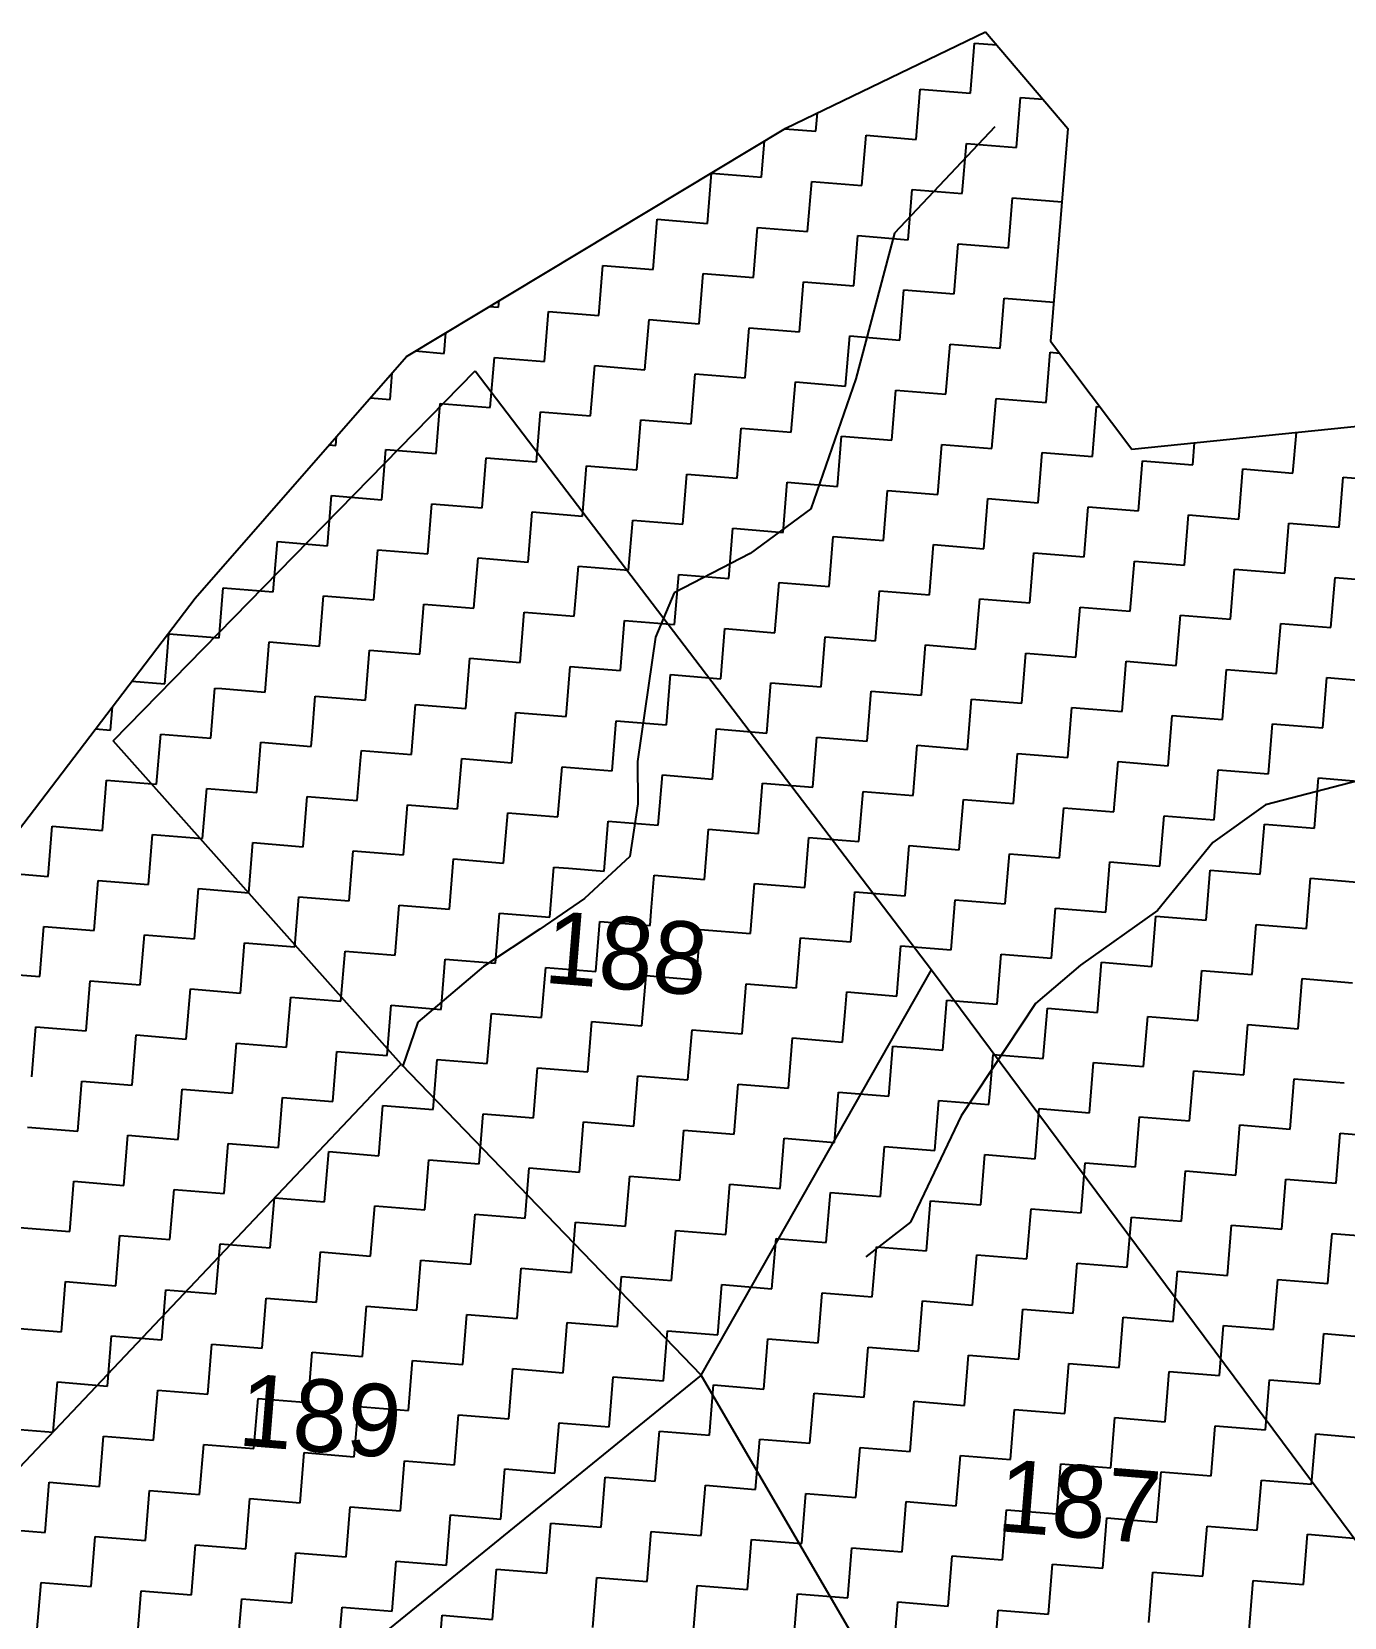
# Model space of a CAD drawing. Header units: metres. Extents: x 286589 to 288713, y 2001360 to 2004418.
# Drawn here: x 287647.9 to 287784.4, y 2003414.2 to 2003579.2 of the extents above; entities that cross this region are included whole.
import ezdxf
from ezdxf.enums import TextEntityAlignment as Align

# ---------------------------------------------------------------- set-up
doc = ezdxf.new("R2010")
doc.units = ezdxf.units.M
doc.header["$MEASUREMENT"] = 0
for name, color, linetype in [('LINE_WATER', 4, 'Continuous'), ('POLY_HATCH', 12, 'Continuous'), ('POLY_PARCEL', 6, 'Continuous'), ('TEXT_PARCEL', 7, 'Continuous')]:
    doc.layers.add(name, color=color, linetype=linetype)
doc.styles.add('TEXT_MAP', font='')
doc.styles.get('TEXT_MAP').set_extended_font_data('Kruti Dev 050')

msp = doc.modelspace()

# ---------------------------------------------------------------- linework, layer by layer
at = {"layer": 'LINE_WATER'}
for p, q in [((287748.05, 2003569.31), (287737.62, 2003558.25)), ((287737.62, 2003558.25), (287733.6, 2003543.09)), ((287733.6, 2003543.09), (287728.92, 2003529.58)), ((287728.92, 2003529.58), (287722.59, 2003524.93)), ((287722.59, 2003524.93), (287714.7, 2003520.81)), ((287714.7, 2003520.81), (287712.74, 2003516.21)), ((287712.74, 2003516.21), (287710.89, 2003503.26)), ((287710.89, 2003503.26), (287710.93, 2003498.88)), ((287786.75, 2003501.49), (287776.2, 2003498.77)), ((287710.93, 2003498.88), (287710.08, 2003493.4)), ((287776.2, 2003498.77), (287770.71, 2003494.85)), ((287770.71, 2003494.85), (287764.97, 2003487.78)), ((287710.08, 2003493.4), (287705.36, 2003489.02)), ((287705.36, 2003489.02), (287700.73, 2003485.82)), ((287764.97, 2003487.78), (287756.96, 2003482.08)), ((287700.73, 2003485.82), (287694.85, 2003481.93)), ((287694.85, 2003481.93), (287688.02, 2003476.14)), ((287756.96, 2003482.08), (287752.27, 2003478.09)), ((287752.27, 2003478.09), (287744.56, 2003466.41)), ((287688.02, 2003476.14), (287686.45, 2003471.5)), ((287744.56, 2003466.41), (287739.29, 2003455.33)), ((287739.29, 2003455.33), (287734.62, 2003451.74))]:
    msp.add_line(p, q, dxfattribs=at)
at = {"layer": 'POLY_HATCH'}
for p, q in [((287726.32, 2003569.18), (287747.08, 2003579.21)), ((287747.08, 2003579.21), (287755.65, 2003569.13)), ((287686.85, 2003545.43), (287726.32, 2003569.18)), ((287755.65, 2003569.13), (287753.84, 2003547.01)), ((287753.84, 2003547.01), (287762.31, 2003535.77)), ((287664.86, 2003520.26), (287686.85, 2003545.43)), ((287762.31, 2003535.77), (287794.25, 2003539.03)), ((287643.84, 2003492.67), (287664.86, 2003520.26))]:
    msp.add_line(p, q, dxfattribs=at)
at = {"layer": 'POLY_HATCH', "linetype": 'Continuous'}
for p, q in [((287745.51, 2003572.8), (287745.94, 2003578.02)), ((287745.94, 2003578.02), (287748.26, 2003577.83)), ((287739.87, 2003568.01), (287740.29, 2003573.22)), ((287740.29, 2003573.22), (287745.51, 2003572.8)), ((287750.31, 2003567.15), (287750.73, 2003572.37)), ((287750.73, 2003572.37), (287753.06, 2003572.18)), ((287729.43, 2003568.86), (287729.59, 2003570.76)), ((287726.22, 2003569.12), (287729.43, 2003568.86)), ((287723.79, 2003564.06), (287724.1, 2003567.84)), ((287734.23, 2003563.21), (287734.65, 2003568.43)), ((287734.65, 2003568.43), (287739.87, 2003568.01)), ((287744.66, 2003562.36), (287745.09, 2003567.58)), ((287745.09, 2003567.58), (287750.31, 2003567.15)), ((287718.15, 2003559.27), (287718.57, 2003564.49)), ((287718.57, 2003564.49), (287723.79, 2003564.06)), ((287728.58, 2003558.42), (287729.01, 2003563.64)), ((287729.01, 2003563.64), (287734.23, 2003563.21)), ((287739.02, 2003557.57), (287739.44, 2003562.79)), ((287739.44, 2003562.79), (287744.66, 2003562.36)), ((287749.46, 2003556.72), (287749.88, 2003561.94)), ((287749.88, 2003561.94), (287755.02, 2003561.52)), ((287712.5, 2003554.48), (287712.93, 2003559.7)), ((287712.93, 2003559.7), (287718.15, 2003559.27)), ((287722.94, 2003553.63), (287723.36, 2003558.85)), ((287723.36, 2003558.85), (287728.58, 2003558.42)), ((287733.38, 2003552.78), (287733.8, 2003557.99)), ((287733.8, 2003557.99), (287739.02, 2003557.57)), ((287743.81, 2003551.93), (287744.24, 2003557.14)), ((287744.24, 2003557.14), (287749.46, 2003556.72)), ((287706.86, 2003549.68), (287707.28, 2003554.9)), ((287707.28, 2003554.9), (287712.5, 2003554.48)), ((287717.3, 2003548.83), (287717.72, 2003554.05)), ((287717.72, 2003554.05), (287722.94, 2003553.63)), ((287727.73, 2003547.98), (287728.16, 2003553.2)), ((287728.16, 2003553.2), (287733.38, 2003552.78)), ((287738.17, 2003547.13), (287738.59, 2003552.35)), ((287738.59, 2003552.35), (287743.81, 2003551.93)), ((287695.46, 2003550.61), (287696.42, 2003550.54)), ((287696.42, 2003550.54), (287696.48, 2003551.23)), ((287748.6, 2003546.28), (287749.03, 2003551.5)), ((287749.03, 2003551.5), (287754.17, 2003551.08)), ((287701.22, 2003544.89), (287701.64, 2003550.11)), ((287701.64, 2003550.11), (287706.86, 2003549.68)), ((287711.65, 2003544.04), (287712.08, 2003549.26)), ((287712.08, 2003549.26), (287717.3, 2003548.83)), ((287690.78, 2003545.74), (287690.96, 2003547.9)), ((287722.09, 2003543.19), (287722.51, 2003548.41)), ((287722.51, 2003548.41), (287727.73, 2003547.98)), ((287732.52, 2003542.34), (287732.95, 2003547.56)), ((287732.95, 2003547.56), (287738.17, 2003547.13)), ((287687.77, 2003545.99), (287690.78, 2003545.74)), ((287742.96, 2003541.49), (287743.39, 2003546.71)), ((287743.39, 2003546.71), (287748.6, 2003546.28)), ((287753.4, 2003540.64), (287753.82, 2003545.86)), ((287753.82, 2003545.86), (287754.77, 2003545.78)), ((287695.57, 2003540.1), (287696, 2003545.32)), ((287696, 2003545.32), (287701.22, 2003544.89)), ((287706.01, 2003539.25), (287706.43, 2003544.47)), ((287706.43, 2003544.47), (287711.65, 2003544.04)), ((287685.14, 2003540.95), (287685.36, 2003543.73)), ((287716.45, 2003538.4), (287716.87, 2003543.62)), ((287716.87, 2003543.62), (287722.09, 2003543.19)), ((287726.88, 2003537.55), (287727.31, 2003542.77)), ((287727.31, 2003542.77), (287732.52, 2003542.34)), ((287683.08, 2003541.12), (287685.14, 2003540.95)), ((287737.32, 2003536.7), (287737.74, 2003541.91)), ((287737.74, 2003541.91), (287742.96, 2003541.49)), ((287747.75, 2003535.85), (287748.18, 2003541.06)), ((287748.18, 2003541.06), (287753.4, 2003540.64)), ((287689.93, 2003535.31), (287690.35, 2003540.52)), ((287690.35, 2003540.52), (287695.57, 2003540.1)), ((287700.37, 2003534.46), (287700.79, 2003539.67)), ((287700.79, 2003539.67), (287706.01, 2003539.25)), ((287758.19, 2003535), (287758.62, 2003540.21)), ((287758.62, 2003540.21), (287758.98, 2003540.18)), ((287710.8, 2003533.61), (287711.23, 2003538.82)), ((287711.23, 2003538.82), (287716.45, 2003538.4)), ((287721.24, 2003532.75), (287721.66, 2003537.97)), ((287721.66, 2003537.97), (287726.88, 2003537.55)), ((287779.06, 2003533.29), (287779.41, 2003537.51)), ((287678.8, 2003536.21), (287679.49, 2003536.16)), ((287679.49, 2003536.16), (287679.57, 2003537.1)), ((287684.29, 2003530.51), (287684.71, 2003535.73)), ((287684.71, 2003535.73), (287689.93, 2003535.31)), ((287731.67, 2003531.9), (287732.1, 2003537.12)), ((287732.1, 2003537.12), (287737.32, 2003536.7)), ((287742.11, 2003531.05), (287742.54, 2003536.27)), ((287742.54, 2003536.27), (287747.75, 2003535.85)), ((287768.63, 2003534.14), (287768.81, 2003536.43)), ((287694.72, 2003529.66), (287695.15, 2003534.88)), ((287695.15, 2003534.88), (287700.37, 2003534.46)), ((287705.16, 2003528.81), (287705.58, 2003534.03)), ((287705.58, 2003534.03), (287710.8, 2003533.61)), ((287752.55, 2003530.2), (287752.97, 2003535.42)), ((287752.97, 2003535.42), (287758.19, 2003535)), ((287762.98, 2003529.35), (287763.41, 2003534.57)), ((287763.41, 2003534.57), (287768.63, 2003534.14)), ((287715.59, 2003527.96), (287716.02, 2003533.18)), ((287716.02, 2003533.18), (287721.24, 2003532.75)), ((287726.03, 2003527.11), (287726.46, 2003532.33)), ((287726.46, 2003532.33), (287731.67, 2003531.9)), ((287773.42, 2003528.5), (287773.84, 2003533.72)), ((287773.84, 2003533.72), (287779.06, 2003533.29)), ((287783.85, 2003527.65), (287784.28, 2003532.87)), ((287784.28, 2003532.87), (287789.5, 2003532.44)), ((287678.64, 2003525.72), (287679.07, 2003530.94)), ((287679.07, 2003530.94), (287684.29, 2003530.51)), ((287736.47, 2003526.26), (287736.89, 2003531.48)), ((287736.89, 2003531.48), (287742.11, 2003531.05)), ((287689.08, 2003524.87), (287689.5, 2003530.09)), ((287689.5, 2003530.09), (287694.72, 2003529.66)), ((287699.51, 2003524.02), (287699.94, 2003529.24)), ((287699.94, 2003529.24), (287705.16, 2003528.81)), ((287746.9, 2003525.41), (287747.33, 2003530.63)), ((287747.33, 2003530.63), (287752.55, 2003530.2)), ((287757.34, 2003524.56), (287757.76, 2003529.78)), ((287757.76, 2003529.78), (287762.98, 2003529.35)), ((287709.95, 2003523.17), (287710.38, 2003528.39)), ((287710.38, 2003528.39), (287715.59, 2003527.96)), ((287720.39, 2003522.32), (287720.81, 2003527.54)), ((287720.81, 2003527.54), (287726.03, 2003527.11)), ((287767.78, 2003523.71), (287768.2, 2003528.93)), ((287768.2, 2003528.93), (287773.42, 2003528.5)), ((287778.21, 2003522.86), (287778.64, 2003528.08)), ((287778.64, 2003528.08), (287783.85, 2003527.65)), ((287673, 2003520.93), (287673.42, 2003526.15)), ((287673.42, 2003526.15), (287678.64, 2003525.72)), ((287730.82, 2003521.47), (287731.25, 2003526.69)), ((287731.25, 2003526.69), (287736.47, 2003526.26)), ((287741.26, 2003520.62), (287741.68, 2003525.84)), ((287741.68, 2003525.84), (287746.9, 2003525.41)), ((287683.44, 2003520.08), (287683.86, 2003525.3)), ((287683.86, 2003525.3), (287689.08, 2003524.87)), ((287693.87, 2003519.23), (287694.3, 2003524.45)), ((287694.3, 2003524.45), (287699.51, 2003524.02)), ((287751.7, 2003519.77), (287752.12, 2003524.98)), ((287752.12, 2003524.98), (287757.34, 2003524.56)), ((287762.13, 2003518.92), (287762.56, 2003524.13)), ((287762.56, 2003524.13), (287767.78, 2003523.71)), ((287704.31, 2003518.38), (287704.73, 2003523.59)), ((287704.73, 2003523.59), (287709.95, 2003523.17)), ((287714.74, 2003517.53), (287715.17, 2003522.74)), ((287715.17, 2003522.74), (287720.39, 2003522.32)), ((287772.57, 2003518.07), (287772.99, 2003523.28)), ((287772.99, 2003523.28), (287778.21, 2003522.86)), ((287783, 2003517.21), (287783.43, 2003522.43)), ((287783.43, 2003522.43), (287788.65, 2003522.01)), ((287667.36, 2003516.14), (287667.78, 2003521.35)), ((287667.78, 2003521.35), (287673, 2003520.93)), ((287725.18, 2003516.68), (287725.61, 2003521.89)), ((287725.61, 2003521.89), (287730.82, 2003521.47)), ((287735.62, 2003515.82), (287736.04, 2003521.04)), ((287736.04, 2003521.04), (287741.26, 2003520.62)), ((287677.79, 2003515.29), (287678.22, 2003520.5)), ((287678.22, 2003520.5), (287683.44, 2003520.08)), ((287688.23, 2003514.43), (287688.65, 2003519.65)), ((287688.65, 2003519.65), (287693.87, 2003519.23)), ((287746.05, 2003514.97), (287746.48, 2003520.19)), ((287746.48, 2003520.19), (287751.7, 2003519.77)), ((287756.49, 2003514.12), (287756.91, 2003519.34)), ((287756.91, 2003519.34), (287762.13, 2003518.92)), ((287698.66, 2003513.58), (287699.09, 2003518.8)), ((287699.09, 2003518.8), (287704.31, 2003518.38)), ((287709.1, 2003512.73), (287709.53, 2003517.95)), ((287709.53, 2003517.95), (287714.74, 2003517.53)), ((287766.92, 2003513.27), (287767.35, 2003518.49)), ((287767.35, 2003518.49), (287772.57, 2003518.07)), ((287777.36, 2003512.42), (287777.79, 2003517.64)), ((287777.79, 2003517.64), (287783, 2003517.21)), ((287661.91, 2003513.82), (287662.14, 2003516.56)), ((287662.14, 2003516.56), (287667.36, 2003516.14)), ((287719.54, 2003511.88), (287719.96, 2003517.1)), ((287719.96, 2003517.1), (287725.18, 2003516.68)), ((287729.97, 2003511.03), (287730.4, 2003516.25)), ((287730.4, 2003516.25), (287735.62, 2003515.82)), ((287672.15, 2003510.49), (287672.57, 2003515.71)), ((287672.57, 2003515.71), (287677.79, 2003515.29)), ((287682.58, 2003509.64), (287683.01, 2003514.86)), ((287683.01, 2003514.86), (287688.23, 2003514.43)), ((287740.41, 2003510.18), (287740.83, 2003515.4)), ((287740.83, 2003515.4), (287746.05, 2003514.97)), ((287750.85, 2003509.33), (287751.27, 2003514.55)), ((287751.27, 2003514.55), (287756.49, 2003514.12)), ((287661.71, 2003511.34), (287661.91, 2003513.82)), ((287693.02, 2003508.79), (287693.45, 2003514.01)), ((287693.45, 2003514.01), (287698.66, 2003513.58)), ((287703.46, 2003507.94), (287703.88, 2003513.16)), ((287703.88, 2003513.16), (287709.1, 2003512.73)), ((287761.28, 2003508.48), (287761.71, 2003513.7)), ((287761.71, 2003513.7), (287766.92, 2003513.27)), ((287771.72, 2003507.63), (287772.14, 2003512.85)), ((287772.14, 2003512.85), (287777.36, 2003512.42)), ((287658.28, 2003511.62), (287661.71, 2003511.34)), ((287666.5, 2003505.7), (287666.93, 2003510.92)), ((287666.93, 2003510.92), (287667.63, 2003510.86)), ((287713.89, 2003507.09), (287714.32, 2003512.31)), ((287714.32, 2003512.31), (287719.54, 2003511.88)), ((287724.33, 2003506.24), (287724.75, 2003511.46)), ((287724.75, 2003511.46), (287729.97, 2003511.03)), ((287782.15, 2003506.78), (287782.58, 2003512)), ((287782.58, 2003512), (287787.8, 2003511.57)), ((287667.63, 2003510.86), (287672.15, 2003510.49)), ((287677.03, 2003505.99), (287677.37, 2003510.07)), ((287677.37, 2003510.07), (287682.58, 2003509.64)), ((287687.38, 2003504), (287687.8, 2003509.22)), ((287687.8, 2003509.22), (287693.02, 2003508.79)), ((287734.77, 2003505.39), (287735.19, 2003510.61)), ((287735.19, 2003510.61), (287740.41, 2003510.18)), ((287745.2, 2003504.54), (287745.63, 2003509.76)), ((287745.63, 2003509.76), (287750.85, 2003509.33)), ((287656.07, 2003506.55), (287656.27, 2003508.98)), ((287697.81, 2003503.15), (287698.24, 2003508.37)), ((287698.24, 2003508.37), (287703.46, 2003507.94)), ((287755.64, 2003503.69), (287756.06, 2003508.9)), ((287756.06, 2003508.9), (287761.28, 2003508.48)), ((287766.07, 2003502.84), (287766.5, 2003508.05)), ((287766.5, 2003508.05), (287771.72, 2003507.63)), ((287654.51, 2003506.68), (287656.07, 2003506.55)), ((287660.86, 2003500.91), (287661.29, 2003506.12)), ((287661.29, 2003506.12), (287666.5, 2003505.7)), ((287676.94, 2003504.85), (287677.03, 2003505.99)), ((287708.25, 2003502.3), (287708.67, 2003507.51)), ((287708.67, 2003507.51), (287713.89, 2003507.09)), ((287718.69, 2003501.45), (287719.11, 2003506.66)), ((287719.11, 2003506.66), (287724.33, 2003506.24)), ((287776.51, 2003501.99), (287776.94, 2003507.2)), ((287776.94, 2003507.2), (287782.15, 2003506.78)), ((287671.3, 2003500.06), (287671.72, 2003505.27)), ((287671.72, 2003505.27), (287676.94, 2003504.85)), ((287682.07, 2003503.37), (287682.16, 2003504.42)), ((287682.16, 2003504.42), (287687.38, 2003504)), ((287729.12, 2003500.6), (287729.55, 2003505.81)), ((287729.55, 2003505.81), (287734.77, 2003505.39)), ((287739.56, 2003499.74), (287739.98, 2003504.96)), ((287739.98, 2003504.96), (287745.2, 2003504.54)), ((287681.73, 2003499.21), (287682.07, 2003503.37)), ((287692.17, 2003498.35), (287692.6, 2003503.57)), ((287692.6, 2003503.57), (287697.81, 2003503.15)), ((287702.61, 2003497.5), (287703.03, 2003502.72)), ((287703.03, 2003502.72), (287708.25, 2003502.3)), ((287749.99, 2003498.89), (287750.42, 2003504.11)), ((287750.42, 2003504.11), (287755.64, 2003503.69)), ((287760.43, 2003498.04), (287760.86, 2003503.26)), ((287760.86, 2003503.26), (287766.07, 2003502.84)), ((287655.22, 2003496.11), (287655.64, 2003501.33)), ((287655.64, 2003501.33), (287660.86, 2003500.91)), ((287713.04, 2003496.65), (287713.47, 2003501.87)), ((287713.47, 2003501.87), (287718.69, 2003501.45)), ((287723.48, 2003495.8), (287723.9, 2003501.02)), ((287723.9, 2003501.02), (287729.12, 2003500.6)), ((287770.87, 2003497.19), (287771.29, 2003502.41)), ((287771.29, 2003502.41), (287776.51, 2003501.99)), ((287781.3, 2003496.34), (287781.73, 2003501.56)), ((287781.73, 2003501.56), (287786.95, 2003501.13)), ((287665.65, 2003495.26), (287666.08, 2003500.48)), ((287666.08, 2003500.48), (287671.3, 2003500.06)), ((287676.09, 2003494.41), (287676.52, 2003499.63)), ((287676.52, 2003499.63), (287681.73, 2003499.21)), ((287733.91, 2003494.95), (287734.34, 2003500.17)), ((287734.34, 2003500.17), (287739.56, 2003499.74)), ((287744.35, 2003494.1), (287744.78, 2003499.32)), ((287744.78, 2003499.32), (287749.99, 2003498.89)), ((287686.53, 2003493.56), (287686.95, 2003498.78)), ((287686.95, 2003498.78), (287691.67, 2003498.4)), ((287691.67, 2003498.4), (287692.17, 2003498.35)), ((287697.19, 2003495.53), (287697.39, 2003497.93)), ((287697.39, 2003497.93), (287702.61, 2003497.5)), ((287754.79, 2003493.25), (287755.21, 2003498.47)), ((287755.21, 2003498.47), (287760.43, 2003498.04)), ((287649.57, 2003491.32), (287650, 2003496.54)), ((287650, 2003496.54), (287655.22, 2003496.11)), ((287707.4, 2003491.86), (287707.82, 2003497.08)), ((287707.82, 2003497.08), (287713.04, 2003496.65)), ((287717.84, 2003491.01), (287718.26, 2003496.23)), ((287718.26, 2003496.23), (287723.48, 2003495.8)), ((287765.22, 2003492.4), (287765.65, 2003497.62)), ((287765.65, 2003497.62), (287770.87, 2003497.19)), ((287775.66, 2003491.55), (287776.08, 2003496.77)), ((287776.08, 2003496.77), (287781.3, 2003496.34)), ((287660.01, 2003490.47), (287660.44, 2003495.69)), ((287660.44, 2003495.69), (287665.65, 2003495.26)), ((287670.45, 2003489.62), (287670.87, 2003494.84)), ((287670.87, 2003494.84), (287676.09, 2003494.41)), ((287696.96, 2003492.71), (287697.19, 2003495.53)), ((287728.27, 2003490.16), (287728.7, 2003495.38)), ((287728.7, 2003495.38), (287733.91, 2003494.95)), ((287738.71, 2003489.31), (287739.13, 2003494.53)), ((287739.13, 2003494.53), (287744.35, 2003494.1)), ((287680.88, 2003488.77), (287681.31, 2003493.99)), ((287681.31, 2003493.99), (287686.53, 2003493.56)), ((287691.32, 2003487.92), (287691.74, 2003493.14)), ((287691.74, 2003493.14), (287696.96, 2003492.71)), ((287749.14, 2003488.46), (287749.57, 2003493.68)), ((287749.57, 2003493.68), (287754.79, 2003493.25)), ((287759.58, 2003487.61), (287760.01, 2003492.83)), ((287760.01, 2003492.83), (287765.22, 2003492.4)), ((287644.36, 2003491.75), (287649.57, 2003491.32)), ((287701.76, 2003487.07), (287702.18, 2003492.29)), ((287702.18, 2003492.29), (287703.69, 2003492.16)), ((287703.69, 2003492.16), (287707.4, 2003491.86)), ((287712.31, 2003487.69), (287712.62, 2003491.44)), ((287712.62, 2003491.44), (287717.84, 2003491.01)), ((287770.02, 2003486.76), (287770.44, 2003491.97)), ((287770.44, 2003491.97), (287775.66, 2003491.55)), ((287780.45, 2003485.91), (287780.88, 2003491.12)), ((287780.88, 2003491.12), (287786.1, 2003490.7)), ((287654.37, 2003485.68), (287654.79, 2003490.9)), ((287654.79, 2003490.9), (287660.01, 2003490.47)), ((287664.8, 2003484.83), (287665.23, 2003490.05)), ((287665.23, 2003490.05), (287670.45, 2003489.62)), ((287722.63, 2003485.37), (287723.05, 2003490.58)), ((287723.05, 2003490.58), (287728.27, 2003490.16)), ((287733.06, 2003484.52), (287733.49, 2003489.73)), ((287733.49, 2003489.73), (287738.71, 2003489.31)), ((287675.24, 2003483.98), (287675.67, 2003489.19)), ((287675.67, 2003489.19), (287680.88, 2003488.77)), ((287685.68, 2003483.13), (287686.1, 2003488.34)), ((287686.1, 2003488.34), (287691.32, 2003487.92)), ((287743.5, 2003483.67), (287743.93, 2003488.88)), ((287743.93, 2003488.88), (287749.14, 2003488.46)), ((287753.94, 2003482.81), (287754.36, 2003488.03)), ((287754.36, 2003488.03), (287759.58, 2003487.61)), ((287696.11, 2003482.28), (287696.54, 2003487.49)), ((287696.54, 2003487.49), (287701.76, 2003487.07)), ((287706.55, 2003481.42), (287706.97, 2003486.64)), ((287706.97, 2003486.64), (287712.19, 2003486.22)), ((287712.19, 2003486.22), (287712.31, 2003487.69)), ((287764.37, 2003481.96), (287764.8, 2003487.18)), ((287764.8, 2003487.18), (287770.02, 2003486.76)), ((287774.81, 2003481.11), (287775.23, 2003486.33)), ((287775.23, 2003486.33), (287780.45, 2003485.91)), ((287648.72, 2003480.89), (287649.15, 2003486.1)), ((287649.15, 2003486.1), (287654.37, 2003485.68)), ((287659.16, 2003480.03), (287659.59, 2003485.25)), ((287659.59, 2003485.25), (287664.8, 2003484.83)), ((287716.98, 2003480.57), (287717.35, 2003485.08)), ((287717.35, 2003485.08), (287717.41, 2003485.79)), ((287717.41, 2003485.79), (287722.63, 2003485.37)), ((287727.43, 2003479.85), (287727.85, 2003484.94)), ((287727.85, 2003484.94), (287733.06, 2003484.52)), ((287669.6, 2003479.18), (287670.02, 2003484.4)), ((287670.02, 2003484.4), (287675.24, 2003483.98)), ((287680.03, 2003478.33), (287680.46, 2003483.55)), ((287680.46, 2003483.55), (287685.68, 2003483.13)), ((287737.86, 2003478.87), (287738.28, 2003484.09)), ((287738.28, 2003484.09), (287743.5, 2003483.67)), ((287748.29, 2003478.02), (287748.72, 2003483.24)), ((287748.72, 2003483.24), (287753.94, 2003482.81)), ((287643.51, 2003481.31), (287648.72, 2003480.89)), ((287690.47, 2003477.48), (287690.89, 2003482.7)), ((287690.89, 2003482.7), (287696.11, 2003482.28)), ((287700.9, 2003476.63), (287701.33, 2003481.85)), ((287701.33, 2003481.85), (287706.55, 2003481.42)), ((287758.73, 2003477.17), (287759.15, 2003482.39)), ((287759.15, 2003482.39), (287764.37, 2003481.96)), ((287769.17, 2003476.32), (287769.59, 2003481.54)), ((287769.59, 2003481.54), (287774.81, 2003481.11)), ((287653.52, 2003475.24), (287653.94, 2003480.46)), ((287653.94, 2003480.46), (287659.16, 2003480.03)), ((287663.95, 2003474.39), (287664.38, 2003479.61)), ((287664.38, 2003479.61), (287669.6, 2003479.18)), ((287711.34, 2003475.78), (287711.77, 2003481)), ((287711.77, 2003481), (287716.98, 2003480.57)), ((287721.78, 2003474.93), (287722.2, 2003480.15)), ((287722.2, 2003480.15), (287727.42, 2003479.72)), ((287727.42, 2003479.72), (287727.43, 2003479.85)), ((287779.6, 2003475.47), (287780.03, 2003480.69)), ((287780.03, 2003480.69), (287785.25, 2003480.26)), ((287674.39, 2003473.54), (287674.81, 2003478.76)), ((287674.81, 2003478.76), (287680.03, 2003478.33)), ((287684.83, 2003472.69), (287685.25, 2003477.91)), ((287685.25, 2003477.91), (287690.47, 2003477.48)), ((287732.47, 2003477.24), (287732.64, 2003479.3)), ((287732.64, 2003479.3), (287737.86, 2003478.87)), ((287742.65, 2003473.23), (287743.07, 2003478.45)), ((287743.07, 2003478.45), (287748.29, 2003478.02)), ((287695.26, 2003471.84), (287695.69, 2003477.06)), ((287695.69, 2003477.06), (287700.9, 2003476.63)), ((287732.21, 2003474.08), (287732.47, 2003477.24)), ((287753.09, 2003472.38), (287753.51, 2003477.6)), ((287753.51, 2003477.6), (287758.73, 2003477.17)), ((287763.52, 2003471.53), (287763.95, 2003476.75)), ((287763.95, 2003476.75), (287769.17, 2003476.32)), ((287647.87, 2003470.45), (287648.3, 2003475.67)), ((287648.3, 2003475.67), (287653.52, 2003475.24)), ((287658.31, 2003469.6), (287658.73, 2003474.82)), ((287658.73, 2003474.82), (287663.95, 2003474.39)), ((287705.7, 2003470.99), (287706.12, 2003476.21)), ((287706.12, 2003476.21), (287711.34, 2003475.78)), ((287716.13, 2003470.14), (287716.56, 2003475.36)), ((287716.56, 2003475.36), (287721.78, 2003474.93)), ((287773.96, 2003470.68), (287774.38, 2003475.9)), ((287774.38, 2003475.9), (287779.6, 2003475.47)), ((287668.75, 2003468.75), (287669.17, 2003473.97)), ((287669.17, 2003473.97), (287674.39, 2003473.54)), ((287679.18, 2003467.9), (287679.61, 2003473.11)), ((287679.61, 2003473.11), (287684.83, 2003472.69)), ((287726.57, 2003469.29), (287727, 2003474.51)), ((287727, 2003474.51), (287732.21, 2003474.08)), ((287737.01, 2003468.44), (287737.43, 2003473.65)), ((287737.43, 2003473.65), (287739.75, 2003473.47)), ((287739.75, 2003473.47), (287742.65, 2003473.23)), ((287689.62, 2003467.05), (287690.04, 2003472.26)), ((287690.04, 2003472.26), (287695.26, 2003471.84)), ((287700.05, 2003466.2), (287700.48, 2003471.41)), ((287700.48, 2003471.41), (287705.7, 2003470.99)), ((287747.59, 2003469.4), (287747.87, 2003472.8)), ((287747.87, 2003472.8), (287753.09, 2003472.38)), ((287757.88, 2003466.73), (287758.3, 2003471.95)), ((287758.3, 2003471.95), (287763.52, 2003471.53)), ((287652.67, 2003464.81), (287653.09, 2003470.02)), ((287653.09, 2003470.02), (287658.31, 2003469.6)), ((287710.49, 2003465.34), (287710.92, 2003470.56)), ((287710.92, 2003470.56), (287716.13, 2003470.14)), ((287720.93, 2003464.49), (287721.35, 2003469.71)), ((287721.35, 2003469.71), (287726.57, 2003469.29)), ((287768.31, 2003465.88), (287768.74, 2003471.1)), ((287768.74, 2003471.1), (287773.96, 2003470.68)), ((287778.75, 2003465.03), (287779.18, 2003470.25)), ((287779.18, 2003470.25), (287784.39, 2003469.83)), ((287663.1, 2003463.95), (287663.53, 2003469.17)), ((287663.53, 2003469.17), (287668.75, 2003468.75)), ((287673.54, 2003463.1), (287673.96, 2003468.32)), ((287673.96, 2003468.32), (287679.18, 2003467.9)), ((287731.36, 2003463.64), (287731.79, 2003468.86)), ((287731.79, 2003468.86), (287737.01, 2003468.44)), ((287741.8, 2003462.79), (287742.22, 2003468.01)), ((287742.22, 2003468.01), (287747.44, 2003467.59)), ((287747.44, 2003467.59), (287747.59, 2003469.4)), ((287683.97, 2003462.25), (287684.4, 2003467.47)), ((287684.4, 2003467.47), (287689.62, 2003467.05)), ((287694.41, 2003461.4), (287694.84, 2003466.62)), ((287694.84, 2003466.62), (287700.05, 2003466.2)), ((287752.24, 2003461.94), (287752.63, 2003466.79)), ((287752.63, 2003466.79), (287752.66, 2003467.16)), ((287752.66, 2003467.16), (287757.88, 2003466.73)), ((287647.45, 2003465.23), (287652.67, 2003464.81)), ((287704.85, 2003460.55), (287705.27, 2003465.77)), ((287705.27, 2003465.77), (287710.49, 2003465.34)), ((287715.28, 2003459.7), (287715.71, 2003464.92)), ((287715.71, 2003464.92), (287720.93, 2003464.49)), ((287762.71, 2003461.56), (287763.1, 2003466.31)), ((287763.1, 2003466.31), (287768.31, 2003465.88)), ((287773.11, 2003460.24), (287773.53, 2003465.46)), ((287773.53, 2003465.46), (287778.75, 2003465.03)), ((287657.46, 2003459.16), (287657.88, 2003464.38)), ((287657.88, 2003464.38), (287663.1, 2003463.95)), ((287667.89, 2003458.31), (287668.32, 2003463.53)), ((287668.32, 2003463.53), (287673.54, 2003463.1)), ((287725.72, 2003458.85), (287726.14, 2003464.07)), ((287726.14, 2003464.07), (287731.36, 2003463.64)), ((287736.16, 2003458), (287736.58, 2003463.22)), ((287736.58, 2003463.22), (287741.8, 2003462.79)), ((287783.54, 2003459.39), (287783.97, 2003464.61)), ((287783.97, 2003464.61), (287789.19, 2003464.18)), ((287678.33, 2003457.46), (287678.76, 2003462.68)), ((287678.76, 2003462.68), (287683.97, 2003462.25)), ((287688.77, 2003456.61), (287689.19, 2003461.83)), ((287689.19, 2003461.83), (287694.41, 2003461.4)), ((287746.59, 2003457.15), (287747.02, 2003462.37)), ((287747.02, 2003462.37), (287752.24, 2003461.94)), ((287757.03, 2003456.3), (287757.45, 2003461.52)), ((287757.45, 2003461.52), (287762.67, 2003461.09)), ((287762.67, 2003461.09), (287762.71, 2003461.56)), ((287699.2, 2003455.76), (287699.63, 2003460.98)), ((287699.63, 2003460.98), (287704.85, 2003460.55)), ((287709.64, 2003454.91), (287710.07, 2003460.13)), ((287710.07, 2003460.13), (287715.28, 2003459.7)), ((287767.75, 2003458.95), (287767.89, 2003460.67)), ((287767.89, 2003460.67), (287773.11, 2003460.24)), ((287777.9, 2003454.6), (287778.33, 2003459.82)), ((287778.33, 2003459.82), (287783.54, 2003459.39)), ((287651.82, 2003454.37), (287652.24, 2003459.59)), ((287652.24, 2003459.59), (287657.46, 2003459.16)), ((287662.25, 2003453.52), (287662.68, 2003458.74)), ((287662.68, 2003458.74), (287667.89, 2003458.31)), ((287720.08, 2003454.06), (287720.5, 2003459.28)), ((287720.5, 2003459.28), (287725.72, 2003458.85)), ((287730.51, 2003453.21), (287730.94, 2003458.43)), ((287730.94, 2003458.43), (287736.16, 2003458)), ((287767.46, 2003455.45), (287767.75, 2003458.95)), ((287672.69, 2003452.67), (287673.11, 2003457.89)), ((287673.11, 2003457.89), (287678.33, 2003457.46)), ((287683.12, 2003451.82), (287683.55, 2003457.04)), ((287683.55, 2003457.04), (287688.77, 2003456.61)), ((287740.95, 2003452.36), (287741.37, 2003457.57)), ((287741.37, 2003457.57), (287746.59, 2003457.15)), ((287751.38, 2003451.51), (287751.81, 2003456.72)), ((287751.81, 2003456.72), (287757.03, 2003456.3)), ((287646.6, 2003454.79), (287651.82, 2003454.37)), ((287693.56, 2003450.97), (287693.99, 2003456.18)), ((287693.99, 2003456.18), (287699.2, 2003455.76)), ((287704, 2003450.12), (287704.42, 2003455.33)), ((287704.42, 2003455.33), (287709.64, 2003454.91)), ((287761.82, 2003450.66), (287762.25, 2003455.87)), ((287762.25, 2003455.87), (287767.46, 2003455.45)), ((287772.26, 2003449.8), (287772.68, 2003455.02)), ((287772.68, 2003455.02), (287775.81, 2003454.77)), ((287775.81, 2003454.77), (287777.9, 2003454.6)), ((287656.61, 2003448.73), (287657.03, 2003453.94)), ((287657.03, 2003453.94), (287662.25, 2003453.52)), ((287714.43, 2003449.27), (287714.86, 2003454.48)), ((287714.86, 2003454.48), (287720.08, 2003454.06)), ((287724.87, 2003448.41), (287725.29, 2003453.63)), ((287725.29, 2003453.63), (287730.51, 2003453.21)), ((287782.87, 2003451.11), (287783.12, 2003454.17)), ((287783.12, 2003454.17), (287788.34, 2003453.75)), ((287667.04, 2003447.88), (287667.47, 2003453.09)), ((287667.47, 2003453.09), (287672.69, 2003452.67)), ((287677.48, 2003447.02), (287677.91, 2003452.24)), ((287677.91, 2003452.24), (287683.12, 2003451.82)), ((287735.3, 2003447.56), (287735.73, 2003452.78)), ((287735.73, 2003452.78), (287740.95, 2003452.36)), ((287745.74, 2003446.71), (287746.17, 2003451.93)), ((287746.17, 2003451.93), (287751.38, 2003451.51)), ((287687.92, 2003446.17), (287688.34, 2003451.39)), ((287688.34, 2003451.39), (287693.56, 2003450.97)), ((287698.35, 2003445.32), (287698.78, 2003450.54)), ((287698.78, 2003450.54), (287704, 2003450.12)), ((287756.18, 2003445.86), (287756.6, 2003451.08)), ((287756.6, 2003451.08), (287761.82, 2003450.66)), ((287766.61, 2003445.01), (287767.04, 2003450.23)), ((287767.04, 2003450.23), (287772.26, 2003449.8)), ((287782.69, 2003448.95), (287782.87, 2003451.11)), ((287650.96, 2003443.93), (287651.39, 2003449.15)), ((287651.39, 2003449.15), (287656.61, 2003448.73)), ((287661.4, 2003443.08), (287661.83, 2003448.3)), ((287661.83, 2003448.3), (287667.04, 2003447.88)), ((287708.79, 2003444.47), (287709.21, 2003449.69)), ((287709.21, 2003449.69), (287714.43, 2003449.27)), ((287719.23, 2003443.62), (287719.65, 2003448.84)), ((287719.65, 2003448.84), (287724.87, 2003448.41)), ((287777.05, 2003444.16), (287777.47, 2003449.38)), ((287777.47, 2003449.38), (287782.69, 2003448.95)), ((287671.84, 2003442.23), (287672.26, 2003447.45)), ((287672.26, 2003447.45), (287677.48, 2003447.02)), ((287682.27, 2003441.38), (287682.7, 2003446.6)), ((287682.7, 2003446.6), (287687.92, 2003446.17)), ((287729.66, 2003442.77), (287730.09, 2003447.99)), ((287730.09, 2003447.99), (287735.3, 2003447.56)), ((287740.1, 2003441.92), (287740.52, 2003447.14)), ((287740.52, 2003447.14), (287745.74, 2003446.71)), ((287692.71, 2003440.53), (287693.13, 2003445.75)), ((287693.13, 2003445.75), (287698.35, 2003445.32)), ((287703.15, 2003439.68), (287703.57, 2003444.9)), ((287703.57, 2003444.9), (287708.79, 2003444.47)), ((287750.53, 2003441.07), (287750.96, 2003446.29)), ((287750.96, 2003446.29), (287756.18, 2003445.86)), ((287760.97, 2003440.22), (287761.4, 2003445.44)), ((287761.4, 2003445.44), (287766.61, 2003445.01)), ((287645.75, 2003444.36), (287650.96, 2003443.93)), ((287655.76, 2003438.29), (287656.18, 2003443.51)), ((287656.18, 2003443.51), (287661.4, 2003443.08)), ((287713.58, 2003438.83), (287714.01, 2003444.05)), ((287714.01, 2003444.05), (287719.23, 2003443.62)), ((287771.41, 2003439.37), (287771.83, 2003444.59)), ((287771.83, 2003444.59), (287777.05, 2003444.16)), ((287781.84, 2003438.52), (287782.27, 2003443.74)), ((287782.27, 2003443.74), (287787.49, 2003443.31)), ((287666.19, 2003437.44), (287666.62, 2003442.66)), ((287666.62, 2003442.66), (287671.84, 2003442.23)), ((287676.63, 2003436.59), (287677.06, 2003441.81)), ((287677.06, 2003441.81), (287682.27, 2003441.38)), ((287724.02, 2003437.98), (287724.44, 2003443.2)), ((287724.44, 2003443.2), (287729.66, 2003442.77)), ((287734.45, 2003437.13), (287734.88, 2003442.35)), ((287734.88, 2003442.35), (287740.1, 2003441.92)), ((287687.07, 2003435.74), (287687.49, 2003440.96)), ((287687.49, 2003440.96), (287692.71, 2003440.53)), ((287697.5, 2003434.89), (287697.93, 2003440.11)), ((287697.93, 2003440.11), (287703.15, 2003439.68)), ((287744.89, 2003436.28), (287745.32, 2003441.5)), ((287745.32, 2003441.5), (287750.53, 2003441.07)), ((287755.33, 2003435.43), (287755.75, 2003440.64)), ((287755.75, 2003440.64), (287760.97, 2003440.22)), ((287650.11, 2003433.5), (287650.54, 2003438.71)), ((287650.54, 2003438.71), (287655.76, 2003438.29)), ((287707.94, 2003434.04), (287708.36, 2003439.25)), ((287708.36, 2003439.25), (287713.58, 2003438.83)), ((287718.37, 2003433.19), (287718.8, 2003438.4)), ((287718.8, 2003438.4), (287724.02, 2003437.98)), ((287765.76, 2003434.58), (287766.19, 2003439.79)), ((287766.19, 2003439.79), (287771.41, 2003439.37)), ((287776.2, 2003433.73), (287776.62, 2003438.94)), ((287776.62, 2003438.94), (287781.84, 2003438.52)), ((287660.55, 2003432.65), (287660.98, 2003437.86)), ((287660.98, 2003437.86), (287666.19, 2003437.44)), ((287670.99, 2003431.8), (287671.41, 2003437.01)), ((287671.41, 2003437.01), (287676.63, 2003436.59)), ((287728.81, 2003432.33), (287729.24, 2003437.55)), ((287729.24, 2003437.55), (287734.45, 2003437.13)), ((287739.25, 2003431.48), (287739.67, 2003436.7)), ((287739.67, 2003436.7), (287744.89, 2003436.28)), ((287681.42, 2003430.94), (287681.85, 2003436.16)), ((287681.85, 2003436.16), (287687.07, 2003435.74)), ((287691.86, 2003430.09), (287692.28, 2003435.31)), ((287692.28, 2003435.31), (287697.5, 2003434.89)), ((287749.68, 2003430.63), (287750.11, 2003435.85)), ((287750.11, 2003435.85), (287755.33, 2003435.43)), ((287760.12, 2003429.78), (287760.54, 2003435)), ((287760.54, 2003435), (287765.76, 2003434.58)), ((287644.9, 2003433.92), (287650.11, 2003433.5)), ((287702.29, 2003429.24), (287702.72, 2003434.46)), ((287702.72, 2003434.46), (287707.94, 2003434.04)), ((287712.73, 2003428.39), (287713.16, 2003433.61)), ((287713.16, 2003433.61), (287718.37, 2003433.19)), ((287770.56, 2003428.93), (287770.98, 2003434.15)), ((287770.98, 2003434.15), (287776.2, 2003433.73)), ((287654.91, 2003427.85), (287655.33, 2003433.07)), ((287655.33, 2003433.07), (287660.55, 2003432.65)), ((287665.34, 2003427), (287665.77, 2003432.22)), ((287665.77, 2003432.22), (287670.99, 2003431.8)), ((287723.17, 2003427.54), (287723.59, 2003432.76)), ((287723.59, 2003432.76), (287728.81, 2003432.33)), ((287733.6, 2003426.69), (287734.03, 2003431.91)), ((287734.03, 2003431.91), (287739.25, 2003431.48)), ((287780.99, 2003428.08), (287781.42, 2003433.3)), ((287781.42, 2003433.3), (287786.64, 2003432.87)), ((287675.78, 2003426.15), (287676.2, 2003431.37)), ((287676.2, 2003431.37), (287681.42, 2003430.94)), ((287686.22, 2003425.3), (287686.64, 2003430.52)), ((287686.64, 2003430.52), (287691.86, 2003430.09)), ((287744.04, 2003425.84), (287744.47, 2003431.06)), ((287744.47, 2003431.06), (287749.68, 2003430.63)), ((287754.48, 2003424.99), (287754.9, 2003430.21)), ((287754.9, 2003430.21), (287760.12, 2003429.78)), ((287696.65, 2003424.45), (287697.08, 2003429.67)), ((287697.08, 2003429.67), (287702.29, 2003429.24)), ((287707.09, 2003423.6), (287707.51, 2003428.82)), ((287707.51, 2003428.82), (287712.73, 2003428.39)), ((287764.91, 2003424.14), (287765.34, 2003429.36)), ((287765.34, 2003429.36), (287770.56, 2003428.93)), ((287775.35, 2003423.29), (287775.77, 2003428.51)), ((287775.77, 2003428.51), (287780.99, 2003428.08)), ((287649.26, 2003423.06), (287649.69, 2003428.28)), ((287649.69, 2003428.28), (287654.91, 2003427.85)), ((287659.7, 2003422.21), (287660.12, 2003427.43)), ((287660.12, 2003427.43), (287665.34, 2003427)), ((287717.52, 2003422.75), (287717.95, 2003427.97)), ((287717.95, 2003427.97), (287723.17, 2003427.54)), ((287727.96, 2003421.9), (287728.39, 2003427.12)), ((287728.39, 2003427.12), (287733.6, 2003426.69)), ((287670.14, 2003421.36), (287670.56, 2003426.58)), ((287670.56, 2003426.58), (287675.78, 2003426.15)), ((287680.57, 2003420.51), (287681, 2003425.73)), ((287681, 2003425.73), (287686.22, 2003425.3)), ((287738.4, 2003421.05), (287738.82, 2003426.27)), ((287738.82, 2003426.27), (287744.04, 2003425.84)), ((287748.83, 2003420.2), (287749.26, 2003425.42)), ((287749.26, 2003425.42), (287754.48, 2003424.99)), ((287644.05, 2003423.49), (287649.26, 2003423.06)), ((287691.01, 2003419.66), (287691.43, 2003424.88)), ((287691.43, 2003424.88), (287696.65, 2003424.45)), ((287701.44, 2003418.81), (287701.87, 2003424.03)), ((287701.87, 2003424.03), (287707.09, 2003423.6)), ((287759.27, 2003419.35), (287759.69, 2003424.56)), ((287759.69, 2003424.56), (287764.91, 2003424.14)), ((287769.7, 2003418.5), (287770.13, 2003423.71)), ((287770.13, 2003423.71), (287775.35, 2003423.29)), ((287654.06, 2003417.42), (287654.48, 2003422.64)), ((287654.48, 2003422.64), (287659.7, 2003422.21)), ((287664.49, 2003416.57), (287664.92, 2003421.78)), ((287664.92, 2003421.78), (287670.14, 2003421.36)), ((287711.88, 2003417.96), (287712.31, 2003423.17)), ((287712.31, 2003423.17), (287717.52, 2003422.75)), ((287722.32, 2003417.11), (287722.74, 2003422.32)), ((287722.74, 2003422.32), (287727.96, 2003421.9)), ((287780.14, 2003417.65), (287780.57, 2003422.86)), ((287780.57, 2003422.86), (287785.78, 2003422.44)), ((287674.93, 2003415.72), (287675.35, 2003420.93)), ((287675.35, 2003420.93), (287680.57, 2003420.51)), ((287732.75, 2003416.26), (287733.18, 2003421.47)), ((287733.18, 2003421.47), (287738.4, 2003421.05)), ((287743.19, 2003415.4), (287743.61, 2003420.62)), ((287743.61, 2003420.62), (287748.83, 2003420.2)), ((287685.36, 2003414.87), (287685.79, 2003420.08)), ((287685.79, 2003420.08), (287691.01, 2003419.66)), ((287695.8, 2003414.01), (287696.23, 2003419.23)), ((287696.23, 2003419.23), (287701.44, 2003418.81)), ((287753.63, 2003414.55), (287754.05, 2003419.77)), ((287754.05, 2003419.77), (287759.27, 2003419.35)), ((287764.06, 2003413.7), (287764.49, 2003418.92)), ((287764.49, 2003418.92), (287769.7, 2003418.5)), ((287648.41, 2003412.62), (287648.84, 2003417.84)), ((287648.84, 2003417.84), (287654.06, 2003417.42)), ((287658.85, 2003411.77), (287659.27, 2003416.99)), ((287659.27, 2003416.99), (287664.49, 2003416.57)), ((287706.24, 2003413.16), (287706.66, 2003418.38)), ((287706.66, 2003418.38), (287711.88, 2003417.96)), ((287716.67, 2003412.31), (287717.1, 2003417.53)), ((287717.1, 2003417.53), (287722.32, 2003417.11)), ((287774.5, 2003412.85), (287774.92, 2003418.07)), ((287774.92, 2003418.07), (287780.14, 2003417.65)), ((287669.29, 2003410.92), (287669.71, 2003416.14)), ((287669.71, 2003416.14), (287674.93, 2003415.72)), ((287679.72, 2003410.07), (287680.15, 2003415.29)), ((287680.15, 2003415.29), (287685.36, 2003414.87)), ((287727.11, 2003411.46), (287727.53, 2003416.68)), ((287727.53, 2003416.68), (287732.75, 2003416.26)), ((287737.55, 2003410.61), (287737.97, 2003415.83)), ((287737.97, 2003415.83), (287743.19, 2003415.4)), ((287690.16, 2003409.22), (287690.58, 2003414.44)), ((287690.58, 2003414.44), (287695.8, 2003414.01)), ((287747.98, 2003409.76), (287748.41, 2003414.98)), ((287748.41, 2003414.98), (287753.63, 2003414.55))]:
    msp.add_line(p, q, dxfattribs=at)
at = {"layer": 'POLY_PARCEL'}
for p, q in [((287656.36, 2003505.41), (287694, 2003543.94)), ((287694, 2003543.94), (287741.46, 2003481.59)), ((287686.31, 2003471.77), (287656.36, 2003505.41)), ((287717.5, 2003439.41), (287741.46, 2003481.59)), ((287741.46, 2003481.59), (287796.1, 2003408.05)), ((287637.28, 2003419.98), (287686.31, 2003471.77)), ((287686.31, 2003471.77), (287717.5, 2003439.41)), ((287717.5, 2003439.41), (287658.46, 2003391.46)), ((287761.76, 2003363.55), (287717.5, 2003439.41))]:
    msp.add_line(p, q, dxfattribs=at)

# ---------------------------------------------------------------- texts
at = {"layer": 'TEXT_PARCEL', "style": 'TEXT_MAP'}
for s, p in [('188', (287709.42, 2003479.58)), ('189', (287677.6, 2003431.45)), ('187', (287756.54, 2003422.53))]:
    msp.add_text(s, height=7.539, rotation=355.34, dxfattribs=at).set_placement(p, align=Align.CENTER)

doc.saveas('drawing.dxf')
